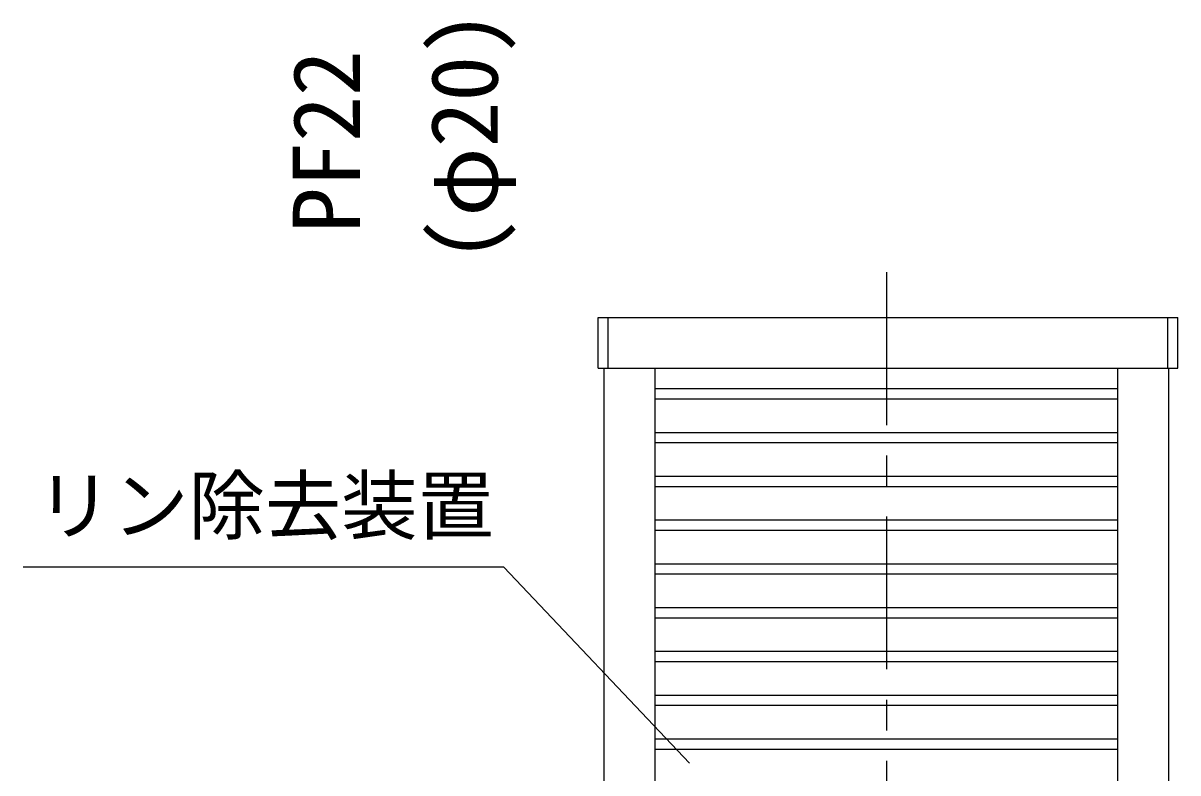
# Model space of a CAD drawing. Units: millimetres, scale not verified. Extents: x -23133 to 8910, y -6308 to 6308.
# Drawn here: x -111 to 1024, y 4125 to 4862 of the extents above; entities that cross this region are included whole.
import ezdxf
from ezdxf.enums import TextEntityAlignment as Align

# ---------------------------------------------------------------- set-up
doc = ezdxf.new("R2010")
doc.units = ezdxf.units.MM
doc.header["$LTSCALE"] = 30
doc.linetypes.add('CHAIN1', pattern=[8, 5, -1, 1, -1])
doc.layers.add('0-D_07', color=3, linetype='Continuous', lineweight=25)
doc.styles.add('ＭＳ ゴシック', font='')
doc.styles.get('ＭＳ ゴシック').set_extended_font_data('MS Gothic')

msp = doc.modelspace()

# ---------------------------------------------------------------- linework, layer by layer
at = {"layer": '0-D_07', "linetype": 'CHAIN1'}
msp.add_line((737.38, 4616.97), (737.38, 3608.44), dxfattribs=at)
at = {"layer": '0-D_07'}
for p, q in [((453.94, 4522.71), (453.94, 4572.71)), ((453.94, 4572.71), (1023.94, 4572.71)), ((463.94, 4522.71), (463.94, 4572.71)), ((1013.94, 4522.71), (1013.94, 4572.71)), ((1023.94, 4522.71), (1023.94, 4572.71)), ((453.94, 4522.71), (1023.94, 4522.71)), ((459.88, 3710.71), (459.88, 4522.71)), ((509.88, 3710.71), (509.88, 4522.71)), ((964.88, 3710.71), (964.88, 4522.71)), ((1014.88, 3710.71), (1014.88, 4522.71)), ((509.88, 4502.71), (964.88, 4502.71)), ((509.88, 4492.71), (964.88, 4492.71)), ((509.88, 4459.71), (964.88, 4459.71)), ((509.88, 4449.71), (964.88, 4449.71)), ((509.88, 4416.71), (964.88, 4416.71)), ((509.88, 4406.71), (964.88, 4406.71)), ((509.88, 4373.71), (964.88, 4373.71)), ((509.88, 4363.71), (964.88, 4363.71)), ((509.88, 4330.71), (964.88, 4330.71)), ((509.88, 4320.71), (964.88, 4320.71)), ((509.88, 4287.71), (964.88, 4287.71)), ((509.88, 4277.71), (964.88, 4277.71)), ((509.88, 4244.71), (964.88, 4244.71)), ((509.88, 4234.71), (964.88, 4234.71)), ((509.88, 4201.71), (964.88, 4201.71)), ((509.88, 4191.71), (964.88, 4191.71)), ((509.88, 4158.71), (964.88, 4158.71)), ((509.88, 4148.71), (964.88, 4148.71))]:
    msp.add_line(p, q, dxfattribs=at)
at = {"layer": '0-D_07', "color": 7}
for p, q in [((361.19, 4327.33), (-111.41, 4327.33)), ((543.77, 4134.79), (361.19, 4327.33))]:
    msp.add_line(p, q, dxfattribs=at)

# ---------------------------------------------------------------- texts
at = {"layer": '0-D_07', "color": 4, "style": 'ＭＳ ゴシック'}
for s, p in [('(φ20)', (375, 4626.64)), ('PF22', (239.45, 4655.39))]:
    msp.add_text(s, height=65.98, rotation=90, dxfattribs=at).set_placement(p, align=Align.BOTTOM_LEFT)
msp.add_text('リン除去装置', height=54.99, dxfattribs=at).set_placement((-98.7, 4343.93), align=Align.BOTTOM_LEFT)

doc.saveas('drawing.dxf')
